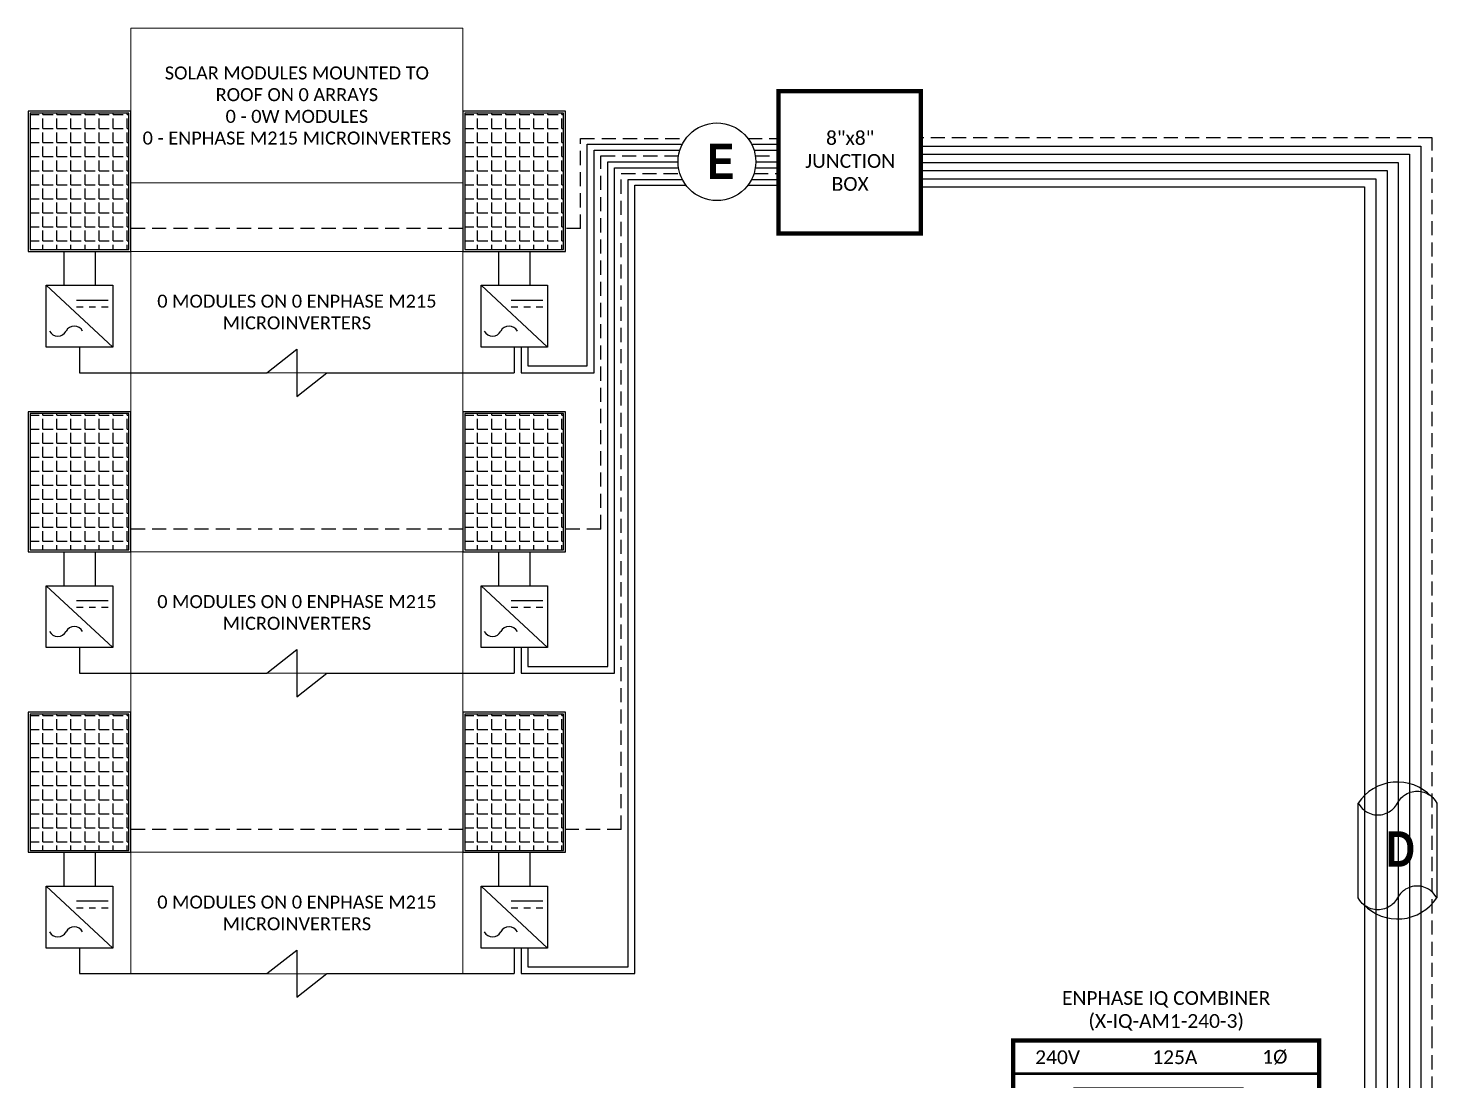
# Model space of a CAD drawing. Header units: feet. Extents: x 23608 to 24143, y 15297 to 15856.
# Drawn here: x 23767.4 to 24141.4, y 15576.1 to 15855.5 of the extents above; entities that cross this region are included whole.
import ezdxf

# ---------------------------------------------------------------- set-up
doc = ezdxf.new("R2010")
doc.units = ezdxf.units.FT
doc.header["$MEASUREMENT"] = 0
doc.linetypes.add('DASHED', pattern=[0.75, 0.5, -0.25])
doc.linetypes.add('HIDDEN', pattern=[0.375, 0.25, -0.125])
for name, color, linetype in [('E - MODULE', 7, 'Continuous'), ('ONE LINE BLOCKS', 7, 'Continuous'), ('TABLES', 7, 'Continuous'), ('TEXT', 7, 'Continuous'), ('Z - TITLEBLOCK TXT', 7, 'Continuous')]:
    doc.layers.add(name, color=color, linetype=linetype)
doc.styles.add('ONE LINE TXT', font='techb___.ttf')
doc.styles.get("Standard").update_dxf_attribs({"font": 'calibri.ttf'})

# ---------------------------------------------------------------- blocks, each defined once
blk = doc.blocks.new('*T27')
at = {"layer": 'Defpoints', "color": 8, "linetype": 'ByBlock', "lineweight": 0, "transparency": 16777216}
for p, q in [((0, 0), (88.16, 0)), ((0, 0), (0, -250.97)), ((88.16, 0), (88.16, -250.97)), ((0, -41.08), (88.16, -41.08)), ((0, -59.24), (88.16, -59.24)), ((0, -91.46), (88.16, -91.46)), ((0, -138.99), (88.16, -138.99)), ((0, -171.21), (88.16, -171.21)), ((0, -218.74), (88.16, -218.74)), ((0, -250.97), (88.16, -250.97))]:
    blk.add_line(p, q, dxfattribs=at)
at = {"color": 0, "linetype": 'Continuous', "transparency": 16777216, "char_height": 3.4544, "width": 83.574, "attachment_point": 5}
for s, insert in [('{\\fCalibri|b0|i0|c0;SOLAR MODULES MOUNTED TO ROOF ON 0 ARRAYS^J0 - 0W MODULES^J0 - ENPHASE M215 MICROINVERTERS', (44.08, -20.54)), ('{\\fCalibri|b0|i0|c0;', (44.08, -50.16)), ('{\\fCalibri|b0|i0|c0;0 MODULES ON 0 ENPHASE M215 MICROINVERTERS', (44.08, -75.35)), ('{\\fCalibri|b0|i0|c0;', (44.08, -115.23)), ('{\\fCalibri|b0|i0|c0;0 MODULES ON 0 ENPHASE M215 MICROINVERTERS', (44.08, -155.1)), ('{\\fCalibri|b0|i0|c0;', (44.08, -194.98)), ('{\\fCalibri|b0|i0|c0;0 MODULES ON 0 ENPHASE M215 MICROINVERTERS', (44.08, -234.86))]:
    blk.add_mtext(s, dxfattribs=dict(at, insert=insert))
blk = doc.blocks.new('8x8box')
at = {"lineweight": 50, "const_width": 1.19}
blk.add_lwpolyline([(37.78, 0), (0, 0), (0, 37.78), (37.78, 37.78)], close=True, dxfattribs=at)
at = {"color": 1, "insert": (19.03, 19.26), "char_height": 3.6576, "attachment_point": 5}
blk.add_mtext_dynamic_manual_height_columns('8"x8"  JUNCTION BOX ', width=0.4767, gutter_width=7.17, heights=[0], dxfattribs=at)
blk = doc.blocks.new('*U24')
at = {"color": 7}
blk.add_lwpolyline([(-10.44, 12.59), (-10.04, 11.92), (-10.04, 11.92), (-10.04, 11.92), (-9.67, 11.46), (-9.35, 11.12), (-9.06, 10.85), (-8.76, 10.61), (-8.27, 10.27), (-7.88, 10.06), (-7.45, 9.87), (-7.02, 9.71), (-6.58, 9.59), (-6.14, 9.5), (-5.69, 9.45), (-5.22, 9.43), (-4.77, 9.45), (-4.3, 9.5), (-3.86, 9.59), (-3.41, 9.71), (-2.99, 9.87), (-2.57, 10.06), (-2.17, 10.28), (-1.82, 10.51), (-1.57, 10.7), (-1.43, 10.81), (-1.07, 11.13), (-0.8, 11.43), (-0.52, 11.77), (-0.25, 12.16), (0, 12.59), (0.25, 13.02), (0.52, 13.4), (0.8, 13.74), (1.07, 14.04), (1.43, 14.36), (1.57, 14.47), (1.82, 14.66), (2.17, 14.89), (2.57, 15.11), (2.99, 15.31), (3.41, 15.46), (3.86, 15.59), (4.3, 15.67), (4.77, 15.73), (5.22, 15.74), (5.69, 15.73), (6.14, 15.67), (6.58, 15.59), (7.02, 15.46), (7.45, 15.31), (7.88, 15.11), (8.27, 14.9), (8.76, 14.56), (9.06, 14.32), (9.35, 14.05), (9.67, 13.71), (10.04, 13.25), (10.04, 13.25), (10.04, 13.25), (10.44, 12.59), (10.44, -12.59), (10.04, -11.92), (10.04, -11.92), (10.04, -11.92), (9.67, -11.46), (9.35, -11.12), (9.06, -10.85), (8.76, -10.61), (8.27, -10.27), (7.88, -10.06), (7.45, -9.87), (7.02, -9.71), (6.58, -9.59), (6.14, -9.5), (5.69, -9.45), (5.22, -9.43), (4.77, -9.45), (4.3, -9.5), (3.86, -9.59), (3.41, -9.71), (2.99, -9.87), (2.57, -10.06), (2.17, -10.28), (1.82, -10.51), (1.57, -10.7), (1.43, -10.81), (1.07, -11.13), (0.8, -11.43), (0.52, -11.77), (0.25, -12.16), (0, -12.59), (-0.25, -13.02), (-0.52, -13.4), (-0.8, -13.74), (-1.07, -14.04), (-1.43, -14.36), (-1.57, -14.47), (-1.82, -14.66), (-2.17, -14.89), (-2.57, -15.11), (-2.99, -15.31), (-3.41, -15.46), (-3.86, -15.59), (-4.3, -15.67), (-4.77, -15.73), (-5.22, -15.74), (-5.69, -15.73), (-6.14, -15.67), (-6.58, -15.59), (-7.02, -15.46), (-7.45, -15.31), (-7.88, -15.11), (-8.27, -14.9), (-8.76, -14.56), (-9.06, -14.32), (-9.35, -14.05), (-9.67, -13.71), (-10.04, -13.25), (-10.04, -13.25), (-10.04, -13.25), (-10.44, -12.59), (-10.44, -12.59)], close=True, dxfattribs=at)
at = {"color": 7, "linetype": 'Continuous'}
for centre, start, end in [((0, 5.65), 43.9732, 146.4265), ((0, -5.65), 223.9732, 326.4265)]:
    blk.add_arc(centre, 12.53, start, end, dxfattribs=at)
at = {"color": 1, "linetype": 'Continuous', "insert": (-3.09, 5.1), "char_height": 9.3833, "attachment_point": 1, "style": 'ONE LINE TXT'}
blk.add_mtext_dynamic_manual_height_columns('{\\W1;\\C256;D}', width=0.1385, gutter_width=2.13, heights=[0], dxfattribs=at)
blk = doc.blocks.new('ENPHASE COMBINER 3 CKT')
h = blk.add_hatch(color=1)
h.dxf.hatch_style = 1
h.paths.add_polyline_path([(80.12, 122.78), (80.89, 122.78), (80.89, 119.7), (80.12, 119.7)])
h.paths.add_polyline_path([(75.84, 123.1), (76.61, 123.1), (76.61, 119.37), (75.84, 119.37)])
at = {"layer": 'ONE LINE BLOCKS', "linetype": 'Continuous'}
h = blk.add_hatch(color=1, dxfattribs=at)
h.dxf.hatch_style = 1
edge = h.paths.add_edge_path()
edge.add_arc((52.8, 104.41), 0.291, 0, 360)
h = blk.add_hatch(color=1, dxfattribs=at)
h.dxf.hatch_style = 1
edge = h.paths.add_edge_path()
edge.add_arc((52.8, 101.03), 0.291, 0, 360)
h = blk.add_hatch(color=1, dxfattribs=at)
h.dxf.hatch_style = 1
edge = h.paths.add_edge_path()
edge.add_arc((59.47, 104.41), 0.291, 0, 360)
h = blk.add_hatch(color=1, dxfattribs=at)
h.dxf.hatch_style = 1
edge = h.paths.add_edge_path()
edge.add_arc((59.47, 101.03), 0.291, 0, 360)
h = blk.add_hatch(color=1, dxfattribs=at)
h.dxf.hatch_style = 1
edge = h.paths.add_edge_path()
edge.add_arc((52.8, 75.29), 0.291, 0, 360)
h = blk.add_hatch(color=1, dxfattribs=at)
h.dxf.hatch_style = 1
edge = h.paths.add_edge_path()
edge.add_arc((59.47, 75.29), 0.291, 0, 360)
h = blk.add_hatch(color=1, dxfattribs=at)
h.dxf.hatch_style = 1
edge = h.paths.add_edge_path()
edge.add_arc((52.8, 71.91), 0.291, 0, 360)
h = blk.add_hatch(color=1, dxfattribs=at)
h.dxf.hatch_style = 1
edge = h.paths.add_edge_path()
edge.add_arc((59.47, 71.91), 0.291, 0, 360)
h = blk.add_hatch(color=1, dxfattribs=at)
h.dxf.hatch_style = 1
edge = h.paths.add_edge_path()
edge.add_arc((52.8, 60.73), 0.291, 0, 360)
h = blk.add_hatch(color=1, dxfattribs=at)
h.dxf.hatch_style = 1
edge = h.paths.add_edge_path()
edge.add_arc((59.47, 60.73), 0.291, 0, 360)
h = blk.add_hatch(color=1, dxfattribs=at)
h.dxf.hatch_style = 1
edge = h.paths.add_edge_path()
edge.add_arc((52.8, 57.35), 0.291, 0, 360)
h = blk.add_hatch(color=1, dxfattribs=at)
h.dxf.hatch_style = 1
edge = h.paths.add_edge_path()
edge.add_arc((59.47, 57.35), 0.291, 0, 360)
h = blk.add_hatch(color=1, dxfattribs=at)
h.dxf.hatch_style = 1
edge = h.paths.add_edge_path()
edge.add_arc((52.8, 46.17), 0.291, 0, 360)
h = blk.add_hatch(color=1, dxfattribs=at)
h.dxf.hatch_style = 1
edge = h.paths.add_edge_path()
edge.add_arc((59.47, 46.17), 0.291, 0, 360)
h = blk.add_hatch(color=1, dxfattribs=at)
h.dxf.hatch_style = 1
edge = h.paths.add_edge_path()
edge.add_arc((52.8, 42.79), 0.291, 0, 360)
h = blk.add_hatch(color=1, dxfattribs=at)
h.dxf.hatch_style = 1
edge = h.paths.add_edge_path()
edge.add_arc((59.47, 42.79), 0.291, 0, 360)
at = {"color": 7, "linetype": 'Continuous'}
for p, q in [((101.29, 165.16), (101.29, 75.29)), ((107.29, 165.16), (107.29, 60.73)), ((113.29, 165.16), (113.29, 46.17)), ((39.94, 104.41), (39.94, 89.85)), ((39.94, 89.85), (39.94, 104.41)), ((48.6, 104.41), (39.94, 104.41)), ((39.94, 104.41), (39.94, 89.85)), ((48.6, 89.85), (39.94, 89.85)), ((39.94, 89.85), (39.94, 75.29)), ((39.94, 89.85), (39.94, 89.85)), ((39.94, 89.85), (39.94, 89.85)), ((48.6, 75.29), (39.94, 75.29)), ((39.94, 75.29), (39.94, 60.73)), ((101.29, 75.29), (63.67, 75.29)), ((48.6, 60.73), (39.94, 60.73)), ((39.94, 60.73), (39.94, 46.17)), ((107.29, 60.73), (63.67, 60.73)), ((29.53, 46.17), (1.34, 46.17)), ((1.34, 46.17), (1.34, 9)), ((48.6, 46.17), (37.77, 46.17)), ((113.29, 46.17), (63.67, 46.17)), ((1.34, 9), (0, 9))]:
    blk.add_line(p, q, dxfattribs=at)
at = {"color": 10, "linetype": 'Continuous'}
for p, q in [((104.29, 165.16), (104.29, 71.91)), ((110.29, 165.16), (110.29, 57.35)), ((116.29, 165.16), (116.29, 42.79)), ((71.5, 118.72), (71.5, 129.07)), ((73.05, 101.03), (73.05, 130.62)), ((33.65, 86.47), (33.65, 101.03)), ((35.83, 101.03), (33.65, 101.03)), ((33.65, 101.03), (33.65, 86.47)), ((33.65, 86.47), (33.65, 101.03)), ((44.06, 101.03), (48.6, 101.03)), ((63.67, 101.03), (73.05, 101.03)), ((33.65, 71.91), (33.65, 86.47)), ((35.83, 86.47), (33.65, 86.47)), ((44.06, 86.47), (48.6, 86.47)), ((33.65, 57.35), (33.65, 71.91)), ((35.83, 71.91), (33.65, 71.91)), ((44.06, 71.91), (48.6, 71.91)), ((104.29, 71.91), (63.67, 71.91)), ((33.65, 42.79), (33.65, 57.35)), ((35.83, 57.35), (33.65, 57.35)), ((44.06, 57.35), (48.6, 57.35)), ((110.29, 57.35), (63.67, 57.35)), ((33.65, 42.79), (4.63, 42.79)), ((4.63, 6), (4.63, 42.79)), ((33.65, 42.79), (48.6, 42.79)), ((116.29, 42.79), (63.67, 42.79)), ((0, 6), (4.63, 6))]:
    blk.add_line(p, q, dxfattribs=at)
at = {"linetype": 'Continuous'}
for p, q in [((71.5, 104.41), (71.5, 129.07)), ((73.05, 121.24), (74.11, 121.24)), ((63.67, 104.41), (71.5, 104.41))]:
    blk.add_line(p, q, dxfattribs=at)
at = {"color": 253, "linetype": 'Continuous'}
for p, q in [((82.63, 121.24), (83.68, 121.24)), ((83.68, 82.78), (83.68, 76.78)), ((83.68, 68.22), (83.68, 62.22)), ((83.68, 53.66), (83.68, 47.66)), ((83.68, 14.71), (80.32, 14.71)), ((83.68, 3), (83.68, 14.64)), ((0, 3), (83.68, 3))]:
    blk.add_line(p, q, dxfattribs=at)
at = {"linetype": 'Continuous', "flags": 128}
for points in [[(29, 141.74), (26.33, 141.74), (26.33, 135.27), (20.17, 135.27)], [(29, 137.6), (27.27, 137.6), (27.27, 133.72), (20.91, 133.72)], [(29, 133.46), (28.21, 133.46), (28.21, 132.17), (20.54, 132.17)], [(29, 125.19), (27.27, 125.19), (27.27, 129.07), (18.25, 129.07)], [(29, 129.33), (28.21, 129.33), (28.21, 130.62), (18.79, 130.62)], [(29, 121.05), (26.33, 121.05), (26.33, 127.52), (18.8, 127.52)], [(64.27, 125.19), (66.01, 125.19), (66.01, 129.07), (68.7, 129.07)], [(71.5, 129.07), (68.7, 129.07)]]:
    blk.add_lwpolyline(points, dxfattribs=at)
at = {"color": 253, "linetype": 'Continuous', "flags": 128}
for points in [[(64.27, 133.46), (65.06, 133.46), (65.06, 132.17), (68.7, 132.17)], [(68.7, 132.17), (83.68, 132.17), (83.68, 91.34)], [(80.32, 36.46), (83.68, 36.46), (83.68, 39.1)]]:
    blk.add_lwpolyline(points, dxfattribs=at)
at = {"color": 10, "linetype": 'Continuous', "flags": 128}
for points in [[(64.27, 129.33), (65.06, 129.33), (65.06, 130.62), (68.7, 130.62)], [(73.05, 130.62), (68.7, 130.62)]]:
    blk.add_lwpolyline(points, dxfattribs=at)
at = {"color": 1}
for points in [[(82.63, 123.77), (74.11, 123.77), (74.11, 118.71), (82.63, 118.71)], [(75.84, 123.1), (76.61, 123.1), (76.61, 119.37), (75.84, 119.37)], [(80.12, 122.78), (80.89, 122.78), (80.89, 119.7), (80.12, 119.7)]]:
    blk.add_lwpolyline(points, close=True, dxfattribs=at)
at = {"linetype": 'Continuous'}
for centre, start, end in [((18.43, 133.49), 297.6639, 62.3361), ((20.74, 129.08), 117.6639, 242.3361)]:
    blk.add_arc(centre, 2.49, start, end, dxfattribs=at)
at = {"color": 10, "linetype": 'Continuous'}
for centre in [(39.94, 98.87), (39.94, 84.31), (39.94, 69.75), (39.94, 55.19)]:
    blk.add_arc(centre, 4.65, 27.6639, 152.3361, dxfattribs=at)
at = {"color": 253, "linetype": 'Continuous'}
for centre in [(87.26, 87.06), (87.26, 72.5), (87.26, 57.94), (87.26, 43.38)]:
    blk.add_arc(centre, 5.58, 129.9215, 230.0785, dxfattribs=at)
at = {"color": 7, "linetype": 'Continuous'}
blk.add_arc((33.65, 44.01), 4.65, 27.6639, 152.3361, dxfattribs=at)
at = {"layer": 'E - MODULE', "color": 10, "linetype": 'DASHED', "ltscale": 10}
for points in [[(16.54, 115.76), (16.54, 152.36), (12.1, 152.36), (12.1, 115.76)], [(71.72, 39.7), (71.72, 92.94), (76.9, 92.94), (76.9, 39.7)]]:
    blk.add_lwpolyline(points, close=True, dxfattribs=at)
at = {"layer": 'ONE LINE BLOCKS', "lineweight": 50}
for p, q in [((8.04, 156.46), (89.29, 156.46)), ((24.57, 147.09), (68.7, 147.09))]:
    blk.add_line(p, q, dxfattribs=at)
for points, const_width in [([(8.04, 6.01), (8.04, 165.16), (89.29, 165.16), (89.29, 6.01)], 1.19), ([(68.7, 116.21), (68.7, 152.2), (24.57, 152.2), (24.57, 116.21)], 1.13)]:
    blk.add_lwpolyline(points, close=True, dxfattribs=dict(at, const_width=const_width))
at = {"layer": 'TEXT', "color": 92, "linetype": 'HIDDEN', "ltscale": 15}
for p, q in [((119.29, 0), (119.29, 165.16)), ((85.86, 82.78), (85.86, 76.78)), ((85.86, 68.22), (85.86, 62.22)), ((85.86, 53.66), (85.86, 47.66)), ((14.31, 18.99), (40.99, 18.99)), ((40.99, 0), (40.99, 18.99)), ((22.14, 14.64), (14.31, 14.64)), ((22.14, 0), (22.14, 14.64)), ((0, 0), (22.14, 0)), ((40.99, 0), (119.29, 0))]:
    blk.add_line(p, q, dxfattribs=at)
at = {"layer": 'TEXT', "color": 92, "linetype": 'HIDDEN', "ltscale": 15, "flags": 128}
for points in [[(64.27, 137.6), (66.01, 137.6), (66.01, 133.72), (68.7, 133.72)], [(68.7, 133.72), (85.86, 133.72), (85.86, 91.34)], [(85.86, 39.1), (85.86, 8.52), (45.34, 8.52), (45.34, 23.34), (14.31, 23.34)]]:
    blk.add_lwpolyline(points, dxfattribs=at)
at = {"layer": 'TEXT', "color": 92, "flags": 128}
for points in [[(17.4, 38.5), (17.4, 35)], [(15.06, 35), (19.74, 35)], [(18.93, 34.13), (15.87, 34.13)], [(18.12, 33.26), (16.68, 33.26)]]:
    blk.add_lwpolyline(points, dxfattribs=at)
at = {"layer": 'TEXT', "color": 92, "linetype": 'HIDDEN', "ltscale": 15}
for centre in [(89.44, 87.06), (89.44, 72.5), (89.44, 57.94), (89.44, 43.38)]:
    blk.add_arc(centre, 5.58, 129.9215, 230.0785, dxfattribs=at)
at = {"layer": 'Z - TITLEBLOCK TXT', "color": 1, "linetype": 'Continuous'}
for p, q in [((33.32, 144.21), (29, 144.21)), ((29, 144.21), (29, 118.58)), ((33.32, 118.58), (33.32, 144.21)), ((59.95, 140.07), (64.27, 140.07)), ((59.95, 122.72), (59.95, 140.07)), ((64.27, 140.07), (64.27, 122.72)), ((64.27, 122.72), (59.95, 122.72)), ((29, 118.58), (33.32, 118.58)), ((9.77, 12.04), (9.77, 38.98)), ((9.77, 38.98), (14.31, 38.98)), ((14.31, 38.98), (14.31, 12.04)), ((75.78, 12.11), (75.78, 39.06)), ((75.78, 39.06), (80.32, 39.06)), ((80.32, 39.06), (80.32, 12.11)), ((14.31, 12.04), (9.77, 12.04)), ((80.32, 12.11), (75.78, 12.11))]:
    blk.add_line(p, q, dxfattribs=at)
at = {"layer": 'Z - TITLEBLOCK TXT', "color": 4, "linetype": 'Continuous'}
for p, q in [((31.91, 140.99), (30.41, 142.49)), ((31.91, 136.86), (30.41, 138.35)), ((61.36, 136.86), (62.86, 138.35)), ((31.91, 132.72), (30.41, 134.21)), ((61.36, 132.72), (62.86, 134.21)), ((31.91, 128.58), (30.41, 130.07)), ((61.36, 128.58), (62.86, 130.07)), ((31.91, 124.44), (30.41, 125.93)), ((61.36, 124.44), (62.86, 125.93)), ((31.91, 120.3), (30.41, 121.8)), ((12.83, 37.17), (11.25, 35.6)), ((78.83, 37.25), (77.26, 35.67)), ((12.83, 32.82), (11.25, 31.25)), ((78.83, 32.9), (77.26, 31.32)), ((12.83, 28.47), (11.25, 26.9)), ((78.83, 28.54), (77.26, 26.97)), ((12.83, 24.12), (11.25, 22.55)), ((78.83, 24.19), (77.26, 22.62)), ((12.83, 19.77), (11.25, 18.2)), ((78.83, 19.84), (77.26, 18.27)), ((12.83, 15.42), (11.25, 13.85)), ((78.83, 15.49), (77.26, 13.92))]:
    blk.add_line(p, q, dxfattribs=at)
at = {"layer": 'Z - TITLEBLOCK TXT', "color": 1, "linetype": 'Continuous', "flags": 128}
for points in [[(48.6, 104.41), (52.8, 104.41)], [(48.6, 104.41), (52.8, 104.41)], [(48.6, 101.03), (52.8, 101.03)], [(48.6, 101.03), (52.8, 101.03)], [(59.47, 104.41), (63.67, 104.41)], [(59.47, 101.03), (63.67, 101.03)], [(48.6, 75.29), (52.8, 75.29)], [(48.6, 75.29), (52.8, 75.29)], [(59.47, 75.29), (63.67, 75.29)], [(48.6, 71.91), (52.8, 71.91)], [(48.6, 71.91), (52.8, 71.91)], [(59.47, 71.91), (63.67, 71.91)], [(48.6, 60.73), (52.8, 60.73)], [(48.6, 60.73), (52.8, 60.73)], [(59.47, 60.73), (63.67, 60.73)], [(48.6, 57.35), (52.8, 57.35)], [(48.6, 57.35), (52.8, 57.35)], [(59.47, 57.35), (63.67, 57.35)], [(48.6, 46.17), (52.8, 46.17)], [(48.6, 46.17), (52.8, 46.17)], [(59.47, 46.17), (63.67, 46.17)], [(48.6, 42.79), (52.8, 42.79)], [(48.6, 42.79), (52.8, 42.79)], [(59.47, 42.79), (63.67, 42.79)]]:
    blk.add_lwpolyline(points, dxfattribs=at)
at = {"layer": 'Z - TITLEBLOCK TXT', "color": 4, "linetype": 'Continuous'}
for centre, radius in [((31.16, 141.74), 1.06), ((31.16, 137.6), 1.06), ((62.11, 137.6), 1.06), ((31.16, 133.46), 1.06), ((62.11, 133.46), 1.06), ((31.16, 129.33), 1.06), ((62.11, 129.33), 1.06), ((31.16, 125.19), 1.06), ((62.11, 125.19), 1.06), ((31.16, 121.05), 1.06), ((12.04, 36.39), 1.11), ((78.05, 36.46), 1.11), ((12.04, 32.04), 1.11), ((78.05, 32.11), 1.11), ((12.04, 27.69), 1.11), ((78.05, 27.76), 1.11), ((12.04, 23.34), 1.11), ((78.05, 23.41), 1.11), ((12.04, 18.99), 1.11), ((78.05, 19.06), 1.11), ((12.04, 14.64), 1.11), ((78.05, 14.71), 1.11)]:
    blk.add_circle(centre, radius, dxfattribs=at)
at = {"layer": 'Z - TITLEBLOCK TXT', "color": 1, "linetype": 'Continuous'}
for centre in [(52.8, 104.41), (52.8, 101.03), (59.47, 104.41), (59.47, 101.03), (52.8, 75.29), (59.47, 75.29), (52.8, 71.91), (59.47, 71.91), (52.8, 60.73), (59.47, 60.73), (52.8, 57.35), (59.47, 57.35), (52.8, 46.17), (59.47, 46.17), (52.8, 42.79), (59.47, 42.79)]:
    blk.add_circle(centre, 0.291, dxfattribs=at)
for centre in [(56.14, 103.21), (56.14, 99.83), (56.14, 74.09), (56.14, 70.71), (56.14, 59.53), (56.14, 56.15), (56.14, 44.97), (56.14, 41.59)]:
    blk.add_arc(centre, 3.93, 40.3392, 139.6608, dxfattribs=at)
at = {"color": 1, "attachment_point": 5, "rotation": 90}
for s, width, insert, char_height in [('TO CT METERS', 50.8271, (14.37, 134.07), 3.6576), ('CT METERS', 34.0747, (74.32, 66.32), 3.658)]:
    blk.add_mtext_dynamic_manual_height_columns(s, width=width, gutter_width=7.17, heights=[0], dxfattribs=dict(at, insert=insert, char_height=char_height))
at = {"layer": 'TABLES', "color": 1, "linetype": 'Continuous'}
for s, p in [('2p10A', (48.1, 95.79)), ('2pm3A', (48.1, 66.67)), ('2pm2A', (48.1, 52.11)), ('2pm1A', (48.1, 37.55))]:
    blk.add_text(s, height=3.658, dxfattribs=at).set_placement(p)
at = {"layer": 'TABLES', "color": 4, "linetype": 'Continuous'}
blk.add_text('ISOLATED NEUTRAL', height=1.8743, rotation=90, dxfattribs=at).set_placement((75.12, 12.47))
at = {"layer": 'TEXT', "color": 1}
blk.add_text('CT INPUTS ', height=2.304, rotation=90, dxfattribs=at).set_placement((36.79, 123.59))
at = {"layer": 'TEXT', "color": 1, "attachment_point": 5}
for s, width, gutter_width, insert, char_height in [('ENPHASE IQ COMBINER\\P(X-IQ-AM1-240-3)', 82.8989, 7.17, (48.66, 173.01), 3.6576), ('240V', 0.1481, 0.75, (19.83, 160.72), 3.658), ('125A', 0.1481, 0.75, (50.95, 160.72), 3.658), ('1Ø', 0.1481, 0.75, (77.5, 160.72), 3.658), ('PRODUCTION RECORDER', 50.8271, 7.17, (46.64, 149.52), 2.3043)]:
    blk.add_mtext_dynamic_manual_height_columns(s, width=width, gutter_width=gutter_width, heights=[0], dxfattribs=dict(at, insert=insert, char_height=char_height))
at = {"layer": 'TEXT', "color": 1, "insert": (59.06, 130.23), "char_height": 2.3043, "width": 2.361, "attachment_point": 7, "rotation": 90}
blk.add_mtext('\\pi-5.6544;VOLTAGE\\P\\pi-7.0609;REFERENCE', dxfattribs=at)

msp = doc.modelspace()

# ---------------------------------------------------------------- hatches: boundary and pattern name
at = {"linetype": 'Continuous'}
h = msp.add_hatch(dxfattribs=at)
h.set_pattern_fill('ANGLE', color=256, scale=13.54666)
h.set_pattern_definition([(0, (23830.934, 3814.6677), (0, 3.7253315), [2.709332, -1.0159995]), (90, (23830.934, 3814.6677), (-3.7253315, 2e-16), [2.709332, -1.0159995])])
h.paths.add_polyline_path([(23767.92, 15832.97), (23767.92, 15796.78), (23794.16, 15796.78), (23794.16, 15832.97)])
h = msp.add_hatch(dxfattribs=at)
h.set_pattern_fill('ANGLE', color=256, scale=13.54666)
h.set_pattern_definition([(0, (23946.354, 3814.6677), (0, 3.7253315), [2.709332, -1.0159995]), (90, (23946.354, 3814.6677), (-3.7253315, 2e-16), [2.709332, -1.0159995])])
h.paths.add_polyline_path([(23883.34, 15832.97), (23883.34, 15796.78), (23909.58, 15796.78), (23909.58, 15832.97)])
h = msp.add_hatch(dxfattribs=at)
h.set_pattern_fill('ANGLE', color=256, scale=13.54666)
h.set_pattern_definition([(0, (23830.934, 3734.9146), (0, 3.7253315), [2.709332, -1.0159995]), (90, (23830.934, 3734.9146), (-3.7253315, 2e-16), [2.709332, -1.0159995])])
h.paths.add_polyline_path([(23767.92, 15753.21), (23767.92, 15717.03), (23794.16, 15717.03), (23794.16, 15753.21)])
h = msp.add_hatch(dxfattribs=at)
h.set_pattern_fill('ANGLE', color=256, scale=13.54666)
h.set_pattern_definition([(0, (23946.354, 3734.9146), (0, 3.7253315), [2.709332, -1.0159995]), (90, (23946.354, 3734.9146), (-3.7253315, 2e-16), [2.709332, -1.0159995])])
h.paths.add_polyline_path([(23883.34, 15753.21), (23883.34, 15717.03), (23909.58, 15717.03), (23909.58, 15753.21)])
h = msp.add_hatch(dxfattribs=at)
h.set_pattern_fill('ANGLE', color=256, scale=13.54666)
h.set_pattern_definition([(0, (23830.934, 3655.1615), (0, 3.7253315), [2.709332, -1.0159995]), (90, (23830.934, 3655.1615), (-3.7253315, 2e-16), [2.709332, -1.0159995])])
h.paths.add_polyline_path([(23767.92, 15673.46), (23767.92, 15637.28), (23794.16, 15637.28), (23794.16, 15673.46)])
h = msp.add_hatch(dxfattribs=at)
h.set_pattern_fill('ANGLE', color=256, scale=13.54666)
h.set_pattern_definition([(0, (23946.354, 3655.1615), (0, 3.7253315), [2.709332, -1.0159995]), (90, (23946.354, 3655.1615), (-3.7253315, 2e-16), [2.709332, -1.0159995])])
h.paths.add_polyline_path([(23883.34, 15673.46), (23883.34, 15637.28), (23909.58, 15637.28), (23909.58, 15673.46)])

# ---------------------------------------------------------------- linework, layer by layer
at = {"color": 92, "linetype": 'HIDDEN', "ltscale": 15}
for p, q in [((23914.06, 15826.25), (23942.06, 15826.25)), ((23914.06, 15802.32), (23914.06, 15826.25)), ((23958.51, 15826.25), (23966.62, 15826.25)), ((23919.47, 15821.59), (23940.09, 15821.59)), ((23919.47, 15722.57), (23919.47, 15821.59)), ((23960.48, 15821.59), (23966.62, 15821.59)), ((23924.87, 15816.93), (23940.45, 15816.93)), ((23924.87, 15642.82), (23924.87, 15816.93)), ((23960.12, 15816.93), (23966.62, 15816.93)), ((23914.06, 15802.32), (23910.09, 15802.32)), ((23919.47, 15722.57), (23910.09, 15722.57)), ((23924.87, 15642.82), (23910.09, 15642.82))]:
    msp.add_line(p, q, dxfattribs=at)
at = {"color": 10, "linetype": 'Continuous'}
for p, q in [((23915.86, 15824.7), (23941.09, 15824.7)), ((23915.86, 15765.85), (23915.86, 15824.7)), ((23959.48, 15824.7), (23966.62, 15824.7)), ((24004.4, 15824.23), (24137.18, 15824.23)), ((24137.18, 15824.23), (24137.18, 15586.79)), ((23921.27, 15820.04), (23939.97, 15820.04)), ((23921.27, 15686.1), (23921.27, 15820.04)), ((23960.6, 15820.04), (23966.62, 15820.04)), ((24004.4, 15819.88), (24131.18, 15819.88)), ((24131.18, 15819.88), (24131.18, 15586.79)), ((23926.68, 15815.38), (23941.09, 15815.38)), ((23926.68, 15606.35), (23926.68, 15815.38)), ((23959.48, 15815.38), (23966.62, 15815.38)), ((24004.4, 15815.53), (24125.18, 15815.53)), ((24125.18, 15815.53), (24125.18, 15586.79)), ((23900.07, 15765.85), (23915.86, 15765.85)), ((23900.07, 15686.1), (23921.27, 15686.1)), ((23900.07, 15606.35), (23926.68, 15606.35))]:
    msp.add_line(p, q, dxfattribs=at)
at = {"linetype": 'Continuous'}
for p, q in [((23917.66, 15823.14), (23940.45, 15823.14)), ((23917.66, 15764.05), (23917.66, 15823.14)), ((23960.12, 15823.14), (23966.62, 15823.14)), ((23923.07, 15818.48), (23940.03, 15818.48)), ((23923.07, 15684.3), (23923.07, 15818.48)), ((23960.54, 15818.48), (23966.62, 15818.48)), ((23928.48, 15813.82), (23942.06, 15813.82)), ((23928.48, 15604.55), (23928.48, 15813.82)), ((23958.51, 15813.82), (23966.62, 15813.82)), ((23776.89, 15796.27), (23776.89, 15787.26)), ((23785.19, 15796.27), (23785.19, 15787.26)), ((23892.31, 15796.27), (23892.31, 15787.26)), ((23900.61, 15796.27), (23900.61, 15787.26)), ((23772.22, 15787.26), (23789.86, 15787.26)), ((23772.22, 15770.87), (23772.22, 15787.26)), ((23772.22, 15787.26), (23789.86, 15770.87)), ((23789.86, 15787.26), (23789.86, 15770.87)), ((23887.64, 15787.26), (23905.28, 15787.26)), ((23887.64, 15770.87), (23887.64, 15787.26)), ((23887.64, 15787.26), (23905.28, 15770.87)), ((23905.28, 15787.26), (23905.28, 15770.87)), ((23789.86, 15770.87), (23772.22, 15770.87)), ((23905.28, 15770.87), (23887.64, 15770.87)), ((23898.26, 15764.05), (23917.66, 15764.05)), ((23776.89, 15716.52), (23776.89, 15707.51)), ((23785.19, 15716.52), (23785.19, 15707.51)), ((23892.31, 15716.52), (23892.31, 15707.51)), ((23900.61, 15716.52), (23900.61, 15707.51)), ((23772.22, 15707.51), (23789.86, 15707.51)), ((23772.22, 15691.12), (23772.22, 15707.51)), ((23772.22, 15707.51), (23789.86, 15691.12)), ((23789.86, 15707.51), (23789.86, 15691.12)), ((23887.64, 15707.51), (23905.28, 15707.51)), ((23887.64, 15691.12), (23887.64, 15707.51)), ((23887.64, 15707.51), (23905.28, 15691.12)), ((23905.28, 15707.51), (23905.28, 15691.12)), ((23789.86, 15691.12), (23772.22, 15691.12)), ((23905.28, 15691.12), (23887.64, 15691.12)), ((23898.26, 15684.3), (23923.07, 15684.3)), ((23776.89, 15636.77), (23776.89, 15627.76)), ((23785.19, 15636.77), (23785.19, 15627.76)), ((23892.31, 15636.77), (23892.31, 15627.76)), ((23900.61, 15636.77), (23900.61, 15627.76)), ((23772.22, 15627.76), (23789.86, 15627.76)), ((23772.22, 15611.36), (23772.22, 15627.76)), ((23772.22, 15627.76), (23789.86, 15611.36)), ((23789.86, 15627.76), (23789.86, 15611.36)), ((23887.64, 15627.76), (23905.28, 15627.76)), ((23887.64, 15611.36), (23887.64, 15627.76)), ((23887.64, 15627.76), (23905.28, 15611.36)), ((23905.28, 15627.76), (23905.28, 15611.36)), ((23789.86, 15611.36), (23772.22, 15611.36)), ((23905.28, 15611.36), (23887.64, 15611.36)), ((23898.26, 15604.55), (23928.48, 15604.55))]:
    msp.add_line(p, q, dxfattribs=at)
at = {"color": 7, "linetype": 'Continuous'}
for p, q in [((24004.4, 15822.06), (24134.18, 15822.06)), ((24134.18, 15822.06), (24134.18, 15586.79)), ((24004.4, 15817.71), (24128.18, 15817.71)), ((24128.18, 15817.71), (24128.18, 15586.79)), ((24004.4, 15813.36), (24122.18, 15813.36)), ((24122.18, 15813.36), (24122.18, 15586.79)), ((23788.64, 15783.27), (23780.25, 15783.27)), ((23904.06, 15783.27), (23895.67, 15783.27)), ((23782, 15781.45), (23780.25, 15781.45)), ((23785.32, 15781.45), (23783.57, 15781.45)), ((23788.64, 15781.45), (23786.89, 15781.45)), ((23897.42, 15781.45), (23895.67, 15781.45)), ((23900.74, 15781.45), (23898.99, 15781.45)), ((23904.06, 15781.45), (23902.31, 15781.45)), ((23830.8, 15764.05), (23838.75, 15770.32)), ((23838.75, 15770.32), (23838.75, 15757.79)), ((23838.75, 15757.79), (23846.71, 15764.05)), ((23788.64, 15703.52), (23780.25, 15703.52)), ((23782, 15701.7), (23780.25, 15701.7)), ((23785.32, 15701.7), (23783.57, 15701.7)), ((23788.64, 15701.7), (23786.89, 15701.7)), ((23904.06, 15703.52), (23895.67, 15703.52)), ((23897.42, 15701.7), (23895.67, 15701.7)), ((23900.74, 15701.7), (23898.99, 15701.7)), ((23904.06, 15701.7), (23902.31, 15701.7)), ((23830.8, 15684.3), (23838.75, 15690.56)), ((23838.75, 15690.56), (23838.75, 15678.03)), ((23838.75, 15678.03), (23846.71, 15684.3)), ((23788.64, 15623.76), (23780.25, 15623.76)), ((23782, 15621.95), (23780.25, 15621.95)), ((23785.32, 15621.95), (23783.57, 15621.95)), ((23788.64, 15621.95), (23786.89, 15621.95)), ((23904.06, 15623.76), (23895.67, 15623.76)), ((23897.42, 15621.95), (23895.67, 15621.95)), ((23900.74, 15621.95), (23898.99, 15621.95)), ((23904.06, 15621.95), (23902.31, 15621.95)), ((23830.8, 15604.55), (23838.75, 15610.81)), ((23838.75, 15610.81), (23838.75, 15598.28)), ((23838.75, 15598.28), (23846.71, 15604.55))]:
    msp.add_line(p, q, dxfattribs=at)
at = {"linetype": 'Continuous', "flags": 128}
for points in [[(23767.41, 15833.47), (23767.41, 15796.27), (23794.67, 15796.27), (23794.67, 15833.47), (23767.41, 15833.47)], [(23882.83, 15833.47), (23882.83, 15796.27), (23910.09, 15796.27), (23910.09, 15833.47), (23882.83, 15833.47)], [(23781.04, 15770.87), (23781.04, 15764.05)], [(23896.46, 15770.87), (23896.46, 15764.05)], [(23898.26, 15770.87), (23898.26, 15764.05)], [(23781.04, 15764.05), (23830.8, 15764.05)], [(23846.71, 15764.05), (23896.46, 15764.05)], [(23767.41, 15753.72), (23767.41, 15716.52), (23794.67, 15716.52), (23794.67, 15753.72), (23767.41, 15753.72)], [(23882.83, 15753.72), (23882.83, 15716.52), (23910.09, 15716.52), (23910.09, 15753.72), (23882.83, 15753.72)], [(23781.04, 15691.12), (23781.04, 15684.3)], [(23896.46, 15691.12), (23896.46, 15684.3)], [(23898.26, 15691.12), (23898.26, 15684.3)], [(23781.04, 15684.3), (23830.8, 15684.3)], [(23846.71, 15684.3), (23896.46, 15684.3)], [(23767.41, 15673.97), (23767.41, 15636.77), (23794.67, 15636.77), (23794.67, 15673.97), (23767.41, 15673.97)], [(23882.83, 15673.97), (23882.83, 15636.77), (23910.09, 15636.77), (23910.09, 15673.97), (23882.83, 15673.97)], [(23781.04, 15611.36), (23781.04, 15604.55)], [(23896.46, 15611.36), (23896.46, 15604.55)], [(23898.26, 15611.36), (23898.26, 15604.55)], [(23781.04, 15604.55), (23830.8, 15604.55)], [(23846.71, 15604.55), (23896.46, 15604.55)]]:
    msp.add_lwpolyline(points, dxfattribs=at)
for points in [[(23767.92, 15832.97), (23767.92, 15796.78), (23794.16, 15796.78), (23794.16, 15832.97)], [(23883.34, 15832.97), (23883.34, 15796.78), (23909.58, 15796.78), (23909.58, 15832.97)], [(23767.92, 15753.21), (23767.92, 15717.03), (23794.16, 15717.03), (23794.16, 15753.21)], [(23883.34, 15753.21), (23883.34, 15717.03), (23909.58, 15717.03), (23909.58, 15753.21)], [(23767.92, 15673.46), (23767.92, 15637.28), (23794.16, 15637.28), (23794.16, 15673.46)], [(23883.34, 15673.46), (23883.34, 15637.28), (23909.58, 15637.28), (23909.58, 15673.46)]]:
    msp.add_lwpolyline(points, close=True, dxfattribs=at)
at = {"color": 92, "linetype": 'HIDDEN', "ltscale": 15, "flags": 128}
for points in [[(23882.83, 15802.32), (23794.67, 15802.32)], [(23882.83, 15722.57), (23794.67, 15722.57)], [(23882.83, 15642.82), (23794.67, 15642.82)]]:
    msp.add_lwpolyline(points, dxfattribs=at)
at = {"color": 10, "linetype": 'Continuous', "flags": 128}
for points in [[(23900.07, 15770.87), (23900.07, 15765.85)], [(23900.07, 15691.12), (23900.07, 15686.1)], [(23900.07, 15611.36), (23900.07, 15606.35)]]:
    msp.add_lwpolyline(points, dxfattribs=at)
at = {"color": 7, "linetype": 'Continuous'}
msp.add_circle((23950.28, 15820.04), 10.31, dxfattribs=at)
at = {"linetype": 'Continuous'}
for centre, start, end in [((23775.28, 15776.28), 207.6639, 332.3361), ((23779.67, 15773.98), 27.6639, 152.3361), ((23890.7, 15776.28), 207.6639, 332.3361), ((23895.09, 15773.98), 27.6639, 152.3361), ((23779.67, 15694.23), 27.6639, 152.3361), ((23895.09, 15694.23), 27.6639, 152.3361), ((23775.28, 15696.53), 207.6639, 332.3361), ((23890.7, 15696.53), 207.6639, 332.3361), ((23775.28, 15616.77), 207.6639, 332.3361), ((23779.67, 15614.47), 27.6639, 152.3361), ((23890.7, 15616.77), 207.6639, 332.3361), ((23895.09, 15614.47), 27.6639, 152.3361)]:
    msp.add_arc(centre, 2.48, start, end, dxfattribs=at)
at = {"layer": 'TEXT', "color": 92, "linetype": 'HIDDEN', "ltscale": 15}
for p, q in [((24140.18, 15826.41), (24004.4, 15826.41)), ((24140.18, 15586.79), (24140.18, 15826.41))]:
    msp.add_line(p, q, dxfattribs=at)

# ---------------------------------------------------------------- block references
msp.add_blockref('*T27', (23794.67, 15855.51))
at = {"color": 7}
for name, p in [('8x8box', (23966.62, 15800.99)), ('ENPHASE COMBINER 3 CKT', (24020.89, 15421.63))]:
    msp.add_blockref(name, p, dxfattribs=at)

# ---------------------------------------------------------------- texts
at = {"color": 1, "linetype": 'Continuous', "insert": (23947.74, 15824.83), "char_height": 9.3833, "attachment_point": 1, "style": 'ONE LINE TXT'}
msp.add_mtext_dynamic_manual_height_columns('{\\W1;\\C256;E}', width=0.1385, gutter_width=2.13, heights=[0], dxfattribs=at)

# ---------------------------------------------------------------- next in the draw order: block references
at = {"color": 7}
msp.add_blockref('*U24', (24130.96, 15637.24), dxfattribs=at)

doc.saveas('drawing.dxf')
